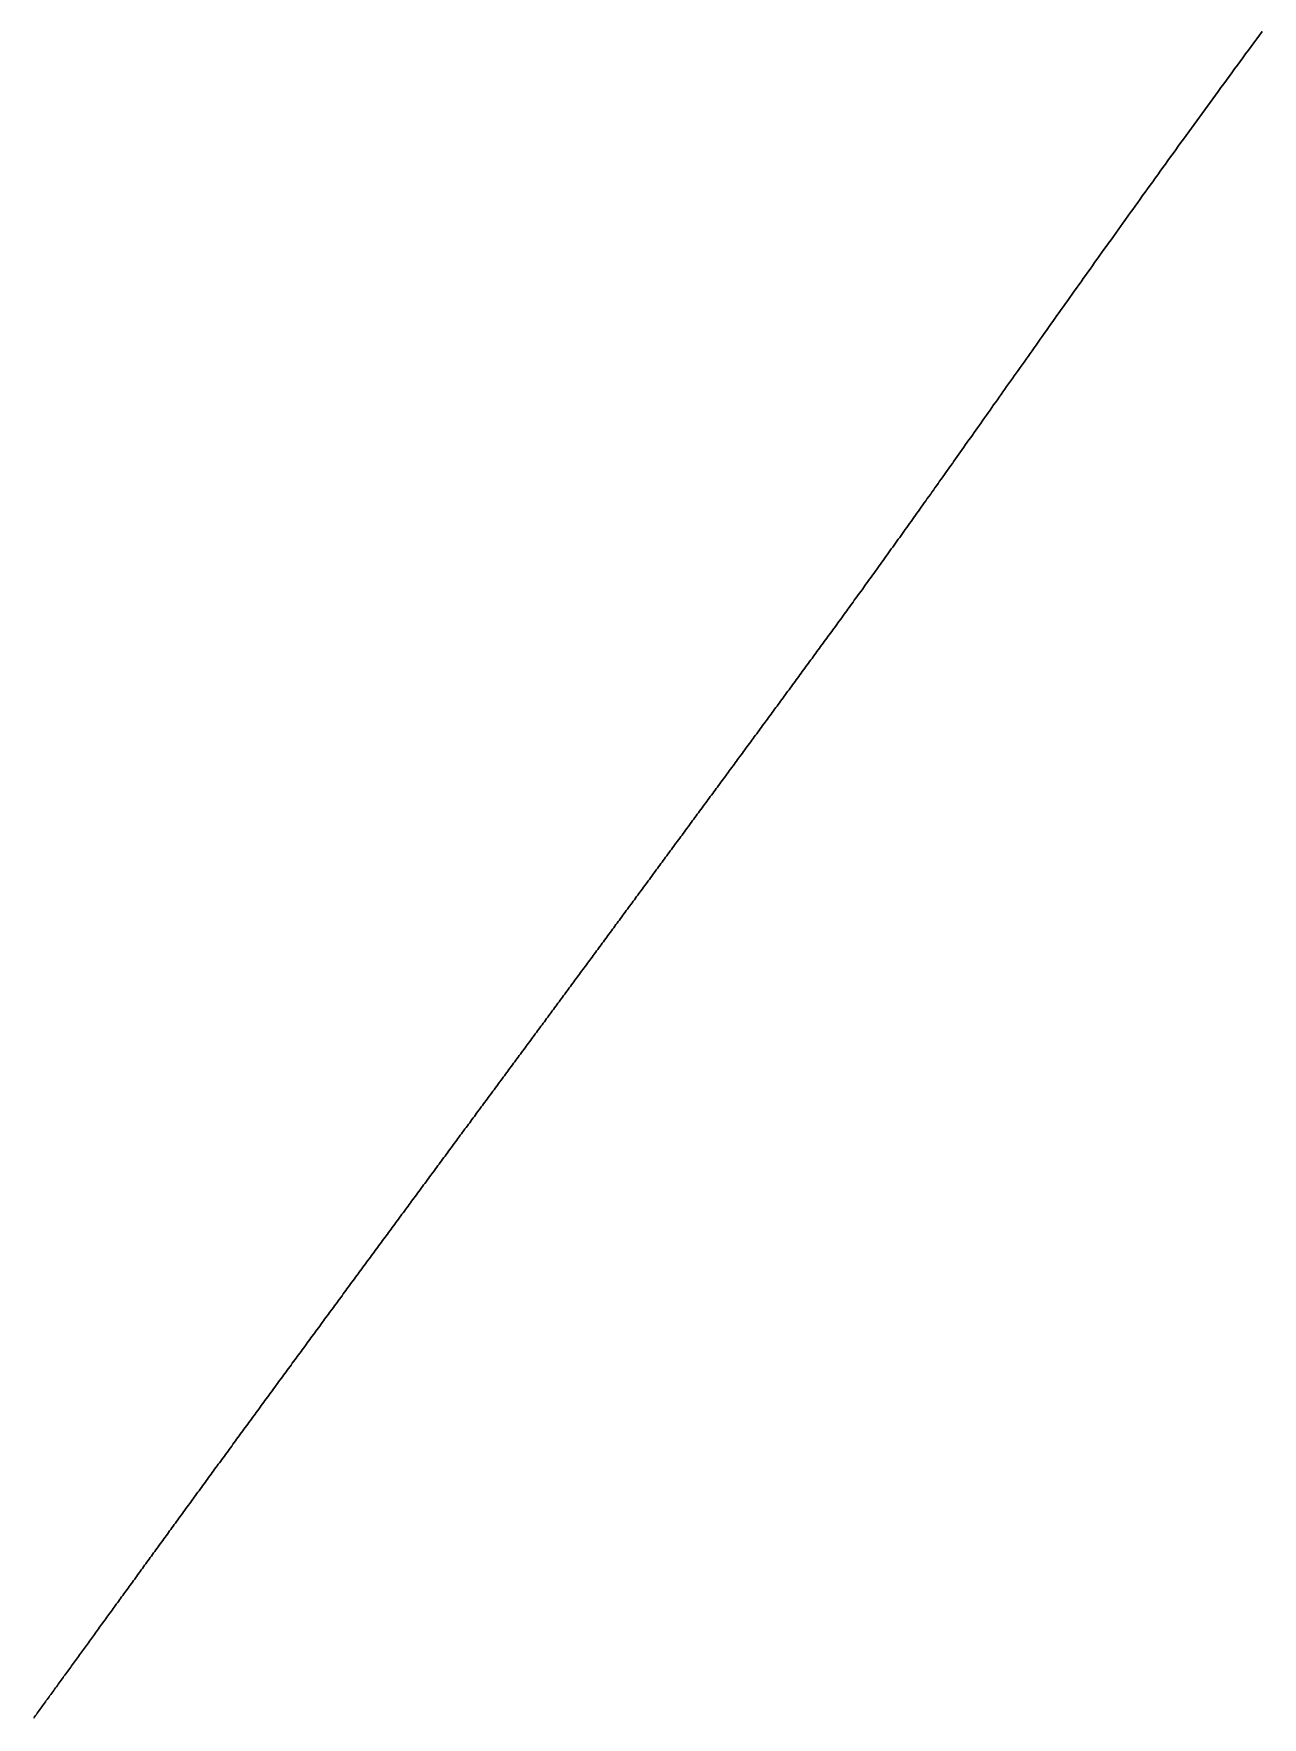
# Model space of a CAD drawing. Header units: inches. Extents: x 130170 to 284068, y 377793 to 804530.
# Drawn here: x 254501.9 to 254538.6, y 754128.3 to 754178.6 of the extents above; entities that cross this region are included whole.
import ezdxf

# ---------------------------------------------------------------- set-up
doc = ezdxf.new("R2010")
doc.units = ezdxf.units.IN
doc.header["$MEASUREMENT"] = 0
doc.layers.add('muni_il', color=7, linetype='Continuous')

msp = doc.modelspace()

# ---------------------------------------------------------------- linework, layer by layer
at = {"layer": 'muni_il'}
for points in [[(254538.574, 754178.639), (254538.491, 754178.526), (254538.408, 754178.413), (254538.325, 754178.3), (254538.242, 754178.188), (254538.159, 754178.075), (254538.076, 754177.963), (254537.994, 754177.851), (254537.911, 754177.738), (254537.829, 754177.626), (254537.747, 754177.515), (254537.665, 754177.403), (254537.583, 754177.291), (254537.502, 754177.18), (254537.42, 754177.069), (254537.339, 754176.958), (254537.258, 754176.847), (254537.177, 754176.736), (254537.097, 754176.626), (254537.016, 754176.515), (254536.936, 754176.405), (254536.856, 754176.296), (254536.776, 754176.186), (254536.696, 754176.076), (254536.617, 754175.967), (254536.537, 754175.858), (254536.458, 754175.749), (254536.379, 754175.641), (254536.301, 754175.532), (254536.222, 754175.424), (254536.144, 754175.317), (254536.066, 754175.209), (254535.989, 754175.102), (254535.911, 754174.995), (254535.834, 754174.888), (254535.757, 754174.781), (254535.68, 754174.675), (254535.603, 754174.569), (254535.527, 754174.463), (254535.451, 754174.358), (254535.375, 754174.253), (254535.3, 754174.148), (254535.224, 754174.044), (254535.149, 754173.939), (254535.075, 754173.836), (254535, 754173.732), (254534.926, 754173.629), (254534.852, 754173.526), (254534.778, 754173.423), (254534.705, 754173.321), (254534.631, 754173.219), (254534.559, 754173.117), (254534.486, 754173.016), (254534.413, 754172.915), (254534.341, 754172.815), (254534.27, 754172.714), (254534.198, 754172.614), (254534.127, 754172.515), (254534.056, 754172.416), (254533.985, 754172.317), (254533.915, 754172.218), (254533.845, 754172.12), (254533.775, 754172.023), (254533.705, 754171.925), (254533.636, 754171.828), (254533.567, 754171.732), (254533.499, 754171.636), (254533.43, 754171.54), (254533.362, 754171.444), (254533.294, 754171.349), (254533.227, 754171.254), (254533.16, 754171.16), (254533.093, 754171.066), (254533.026, 754170.973), (254532.96, 754170.879), (254532.894, 754170.787), (254532.828, 754170.694), (254532.763, 754170.602), (254532.698, 754170.511), (254532.633, 754170.419), (254532.569, 754170.329), (254532.504, 754170.238), (254532.441, 754170.148), (254532.377, 754170.059), (254532.314, 754169.969), (254532.251, 754169.881), (254532.188, 754169.792), (254532.126, 754169.704), (254532.064, 754169.617), (254532.002, 754169.529), (254531.94, 754169.443), (254531.879, 754169.356), (254531.818, 754169.27), (254531.757, 754169.185), (254531.697, 754169.1), (254531.637, 754169.015), (254531.577, 754168.93), (254531.518, 754168.846), (254531.459, 754168.763), (254531.4, 754168.68), (254531.341, 754168.597), (254531.283, 754168.514), (254531.225, 754168.432), (254531.167, 754168.351), (254531.11, 754168.27), (254531.053, 754168.189), (254530.996, 754168.109), (254530.939, 754168.029), (254530.883, 754167.949), (254530.827, 754167.87), (254530.771, 754167.791), (254530.716, 754167.713), (254530.661, 754167.635), (254530.606, 754167.557), (254530.551, 754167.48), (254530.497, 754167.403), (254530.443, 754167.326), (254530.389, 754167.25), (254530.335, 754167.175), (254530.282, 754167.099), (254530.229, 754167.024), (254530.176, 754166.95), (254530.124, 754166.875), (254530.071, 754166.802), (254530.02, 754166.728), (254529.968, 754166.655), (254529.916, 754166.582), (254529.865, 754166.51), (254529.814, 754166.438), (254529.763, 754166.366), (254529.713, 754166.295), (254529.663, 754166.224), (254529.613, 754166.153), (254529.563, 754166.083), (254529.513, 754166.013), (254529.464, 754165.943), (254529.415, 754165.874), (254529.366, 754165.805), (254529.318, 754165.737), (254529.269, 754165.669), (254529.221, 754165.601), (254529.173, 754165.533), (254529.126, 754165.466), (254529.078, 754165.399), (254529.031, 754165.332), (254528.984, 754165.266), (254528.937, 754165.2), (254528.89, 754165.134), (254528.844, 754165.069), (254528.798, 754165.004), (254528.752, 754164.939), (254528.706, 754164.875), (254528.66, 754164.811), (254528.615, 754164.747), (254528.57, 754164.683), (254528.524, 754164.62), (254528.48, 754164.557), (254528.435, 754164.494), (254528.391, 754164.432), (254528.346, 754164.37), (254528.302, 754164.308), (254528.258, 754164.246), (254528.214, 754164.185), (254528.171, 754164.124), (254528.127, 754164.063), (254528.084, 754164.002), (254528.041, 754163.942), (254527.998, 754163.882), (254527.955, 754163.822), (254527.913, 754163.762), (254527.87, 754163.703), (254527.828, 754163.644), (254527.786, 754163.585), (254527.744, 754163.526), (254527.702, 754163.468), (254527.66, 754163.409), (254527.619, 754163.352), (254527.577, 754163.294), (254527.536, 754163.236), (254527.495, 754163.179), (254527.454, 754163.122), (254527.413, 754163.065), (254527.372, 754163.008), (254527.332, 754162.952), (254527.291, 754162.895), (254527.251, 754162.839), (254527.211, 754162.783), (254527.171, 754162.727), (254527.131, 754162.672), (254527.091, 754162.616), (254527.051, 754162.561), (254527.011, 754162.506), (254526.972, 754162.451), (254526.932, 754162.396), (254526.893, 754162.342), (254526.854, 754162.287), (254526.814, 754162.233), (254526.775, 754162.179), (254526.736, 754162.125), (254526.698, 754162.071), (254526.659, 754162.018), (254526.62, 754161.964), (254526.582, 754161.911), (254526.543, 754161.858), (254526.504, 754161.805), (254526.466, 754161.752), (254526.428, 754161.699), (254526.39, 754161.646), (254526.352, 754161.593), (254526.314, 754161.541), (254526.276, 754161.489), (254526.238, 754161.436), (254526.2, 754161.384), (254526.162, 754161.332), (254526.124, 754161.281), (254526.087, 754161.229), (254526.049, 754161.177), (254526.012, 754161.126), (254525.974, 754161.074), (254525.937, 754161.023), (254525.9, 754160.972), (254525.863, 754160.92), (254525.825, 754160.869), (254525.788, 754160.818), (254525.751, 754160.767), (254525.714, 754160.717), (254525.677, 754160.666), (254525.64, 754160.615), (254525.603, 754160.565), (254525.566, 754160.514), (254525.53, 754160.464), (254525.493, 754160.413), (254525.456, 754160.363), (254525.419, 754160.313), (254525.383, 754160.263), (254525.346, 754160.213), (254525.31, 754160.163), (254525.273, 754160.113), (254525.237, 754160.063), (254525.2, 754160.013), (254525.164, 754159.963), (254525.127, 754159.913), (254525.091, 754159.864), (254525.054, 754159.814), (254525.018, 754159.764), (254524.982, 754159.715), (254524.946, 754159.665), (254524.909, 754159.616), (254524.873, 754159.567), (254524.837, 754159.517), (254524.801, 754159.468), (254524.765, 754159.419), (254524.729, 754159.369), (254524.693, 754159.32), (254524.656, 754159.271), (254524.62, 754159.222), (254524.584, 754159.173), (254524.548, 754159.124), (254524.512, 754159.075), (254524.476, 754159.026), (254524.44, 754158.977), (254524.404, 754158.928), (254524.368, 754158.879), (254524.333, 754158.83), (254524.297, 754158.781), (254524.261, 754158.732), (254524.225, 754158.683), (254524.189, 754158.635), (254524.153, 754158.586), (254524.117, 754158.537), (254524.082, 754158.488), (254524.046, 754158.44), (254524.01, 754158.391), (254523.974, 754158.342), (254523.938, 754158.294), (254523.902, 754158.245), (254523.867, 754158.196), (254523.831, 754158.148), (254523.795, 754158.099), (254523.76, 754158.051), (254523.724, 754158.002), (254523.688, 754157.954), (254523.652, 754157.905), (254523.617, 754157.857), (254523.581, 754157.808), (254523.545, 754157.76), (254523.51, 754157.711), (254523.474, 754157.663), (254523.438, 754157.614), (254523.403, 754157.566), (254523.367, 754157.517), (254523.331, 754157.469), (254523.296, 754157.421), (254523.26, 754157.372), (254523.224, 754157.324), (254523.189, 754157.276), (254523.153, 754157.227), (254523.118, 754157.179), (254523.082, 754157.131), (254523.046, 754157.082), (254523.011, 754157.034), (254522.975, 754156.986), (254522.94, 754156.937), (254522.904, 754156.889), (254522.869, 754156.841), (254522.833, 754156.793), (254522.798, 754156.744), (254522.762, 754156.696), (254522.727, 754156.648), (254522.691, 754156.6), (254522.656, 754156.552), (254522.62, 754156.503), (254522.585, 754156.455), (254522.549, 754156.407), (254522.514, 754156.359), (254522.478, 754156.311), (254522.443, 754156.263), (254522.407, 754156.215), (254522.372, 754156.167), (254522.337, 754156.118), (254522.301, 754156.07), (254522.266, 754156.022), (254522.23, 754155.974), (254522.195, 754155.926), (254522.16, 754155.878), (254522.124, 754155.83), (254522.089, 754155.782), (254522.054, 754155.734), (254522.018, 754155.687), (254521.983, 754155.639), (254521.947, 754155.591), (254521.912, 754155.543), (254521.877, 754155.495), (254521.842, 754155.447), (254521.806, 754155.399), (254521.771, 754155.351), (254521.736, 754155.303), (254521.701, 754155.256), (254521.666, 754155.208), (254521.63, 754155.16), (254521.595, 754155.112), (254521.56, 754155.065), (254521.525, 754155.017), (254521.49, 754154.969), (254521.455, 754154.921), (254521.419, 754154.874), (254521.384, 754154.826), (254521.349, 754154.779), (254521.314, 754154.731), (254521.279, 754154.683), (254521.244, 754154.636), (254521.209, 754154.588), (254521.174, 754154.541), (254521.139, 754154.493), (254521.104, 754154.446), (254521.069, 754154.398), (254521.034, 754154.351), (254520.999, 754154.303), (254520.964, 754154.256), (254520.929, 754154.208), (254520.894, 754154.161), (254520.86, 754154.114), (254520.825, 754154.066), (254520.79, 754154.019), (254520.755, 754153.972), (254520.72, 754153.925), (254520.685, 754153.877), (254520.651, 754153.83), (254520.616, 754153.783), (254520.581, 754153.736), (254520.546, 754153.689), (254520.512, 754153.641), (254520.477, 754153.594), (254520.442, 754153.547), (254520.407, 754153.5), (254520.373, 754153.453), (254520.338, 754153.406), (254520.304, 754153.359), (254520.269, 754153.312), (254520.234, 754153.265), (254520.2, 754153.218), (254520.165, 754153.171), (254520.131, 754153.124), (254520.096, 754153.078), (254520.062, 754153.031), (254520.027, 754152.984), (254519.993, 754152.937), (254519.958, 754152.89), (254519.924, 754152.844), (254519.889, 754152.797), (254519.855, 754152.75), (254519.821, 754152.703), (254519.786, 754152.657), (254519.752, 754152.61), (254519.717, 754152.564), (254519.683, 754152.517), (254519.649, 754152.47), (254519.614, 754152.424), (254519.58, 754152.377), (254519.546, 754152.331), (254519.511, 754152.284), (254519.477, 754152.238), (254519.443, 754152.191), (254519.409, 754152.145), (254519.374, 754152.098), (254519.34, 754152.052), (254519.306, 754152.005), (254519.272, 754151.959), (254519.238, 754151.913), (254519.203, 754151.866), (254519.169, 754151.82), (254519.135, 754151.774), (254519.101, 754151.728), (254519.067, 754151.681), (254519.033, 754151.635), (254518.999, 754151.589), (254518.965, 754151.543), (254518.931, 754151.497), (254518.897, 754151.45), (254518.863, 754151.404), (254518.829, 754151.358), (254518.795, 754151.312), (254518.76, 754151.266), (254518.726, 754151.22), (254518.693, 754151.174), (254518.659, 754151.128), (254518.624, 754151.081), (254518.59, 754151.035), (254518.557, 754150.989), (254518.523, 754150.943), (254518.489, 754150.897), (254518.455, 754150.851), (254518.421, 754150.805), (254518.387, 754150.759), (254518.353, 754150.713), (254518.319, 754150.667), (254518.285, 754150.621), (254518.251, 754150.576), (254518.217, 754150.53), (254518.183, 754150.484), (254518.149, 754150.438), (254518.116, 754150.392), (254518.082, 754150.346), (254518.048, 754150.3), (254518.014, 754150.254), (254517.98, 754150.208), (254517.946, 754150.162), (254517.912, 754150.116), (254517.878, 754150.07), (254517.844, 754150.025), (254517.811, 754149.979), (254517.777, 754149.933), (254517.743, 754149.887), (254517.709, 754149.841), (254517.675, 754149.795), (254517.641, 754149.749), (254517.607, 754149.704), (254517.573, 754149.658), (254517.54, 754149.612), (254517.506, 754149.566), (254517.472, 754149.52), (254517.438, 754149.474), (254517.404, 754149.428), (254517.37, 754149.383), (254517.336, 754149.337), (254517.302, 754149.291), (254517.268, 754149.245), (254517.234, 754149.199), (254517.201, 754149.153), (254517.167, 754149.107), (254517.133, 754149.061), (254517.099, 754149.015), (254517.065, 754148.969), (254517.031, 754148.923), (254516.997, 754148.877), (254516.963, 754148.832), (254516.929, 754148.786), (254516.895, 754148.74), (254516.861, 754148.694), (254516.827, 754148.648), (254516.793, 754148.602), (254516.759, 754148.556), (254516.725, 754148.51), (254516.691, 754148.464), (254516.657, 754148.418), (254516.623, 754148.372), (254516.589, 754148.326), (254516.555, 754148.279), (254516.521, 754148.233), (254516.487, 754148.187), (254516.453, 754148.141), (254516.418, 754148.095), (254516.384, 754148.049), (254516.35, 754148.003), (254516.316, 754147.956), (254516.282, 754147.91), (254516.248, 754147.864), (254516.213, 754147.818), (254516.179, 754147.772), (254516.145, 754147.725), (254516.111, 754147.679), (254516.077, 754147.633), (254516.042, 754147.586), (254516.008, 754147.54), (254515.974, 754147.494), (254515.94, 754147.447), (254515.905, 754147.401), (254515.871, 754147.355), (254515.837, 754147.308), (254515.802, 754147.262), (254515.768, 754147.215), (254515.733, 754147.169), (254515.699, 754147.122), (254515.665, 754147.076), (254515.63, 754147.029), (254515.596, 754146.982), (254515.561, 754146.936), (254515.527, 754146.889), (254515.492, 754146.842), (254515.458, 754146.796), (254515.423, 754146.749), (254515.389, 754146.702), (254515.354, 754146.656), (254515.319, 754146.609), (254515.285, 754146.562), (254515.25, 754146.515), (254515.216, 754146.468), (254515.181, 754146.421), (254515.146, 754146.374), (254515.111, 754146.327), (254515.077, 754146.28), (254515.042, 754146.233), (254515.007, 754146.186), (254514.972, 754146.139), (254514.938, 754146.092), (254514.903, 754146.045), (254514.868, 754145.998), (254514.833, 754145.951), (254514.798, 754145.904), (254514.763, 754145.856), (254514.728, 754145.809), (254514.693, 754145.762), (254514.658, 754145.714), (254514.623, 754145.667), (254514.588, 754145.62), (254514.553, 754145.572), (254514.518, 754145.525), (254514.483, 754145.477), (254514.448, 754145.43), (254514.413, 754145.382), (254514.378, 754145.335), (254514.342, 754145.287), (254514.307, 754145.239), (254514.272, 754145.192), (254514.237, 754145.144), (254514.202, 754145.096), (254514.166, 754145.049), (254514.131, 754145.001), (254514.096, 754144.953), (254514.06, 754144.905), (254514.025, 754144.857), (254513.989, 754144.809), (254513.954, 754144.761), (254513.919, 754144.714), (254513.883, 754144.666), (254513.848, 754144.617), (254513.812, 754144.569), (254513.777, 754144.521), (254513.741, 754144.473), (254513.705, 754144.425), (254513.67, 754144.377), (254513.634, 754144.329), (254513.599, 754144.28), (254513.563, 754144.232), (254513.527, 754144.184), (254513.492, 754144.135), (254513.456, 754144.087), (254513.42, 754144.039), (254513.384, 754143.99), (254513.349, 754143.942), (254513.313, 754143.893), (254513.277, 754143.844), (254513.241, 754143.796), (254513.205, 754143.747), (254513.169, 754143.699), (254513.133, 754143.65), (254513.097, 754143.601), (254513.061, 754143.553), (254513.025, 754143.504), (254512.989, 754143.455), (254512.953, 754143.406), (254512.917, 754143.357), (254512.881, 754143.308), (254512.845, 754143.259), (254512.809, 754143.21), (254512.773, 754143.161), (254512.737, 754143.112), (254512.7, 754143.063), (254512.664, 754143.014), (254512.628, 754142.965), (254512.592, 754142.916), (254512.555, 754142.867), (254512.519, 754142.818), (254512.483, 754142.768), (254512.447, 754142.719), (254512.41, 754142.67), (254512.374, 754142.621), (254512.337, 754142.571), (254512.301, 754142.522), (254512.265, 754142.472), (254512.228, 754142.423), (254512.192, 754142.373), (254512.155, 754142.324), (254512.119, 754142.274), (254512.082, 754142.225), (254512.046, 754142.175), (254512.009, 754142.126), (254511.973, 754142.076), (254511.936, 754142.026), (254511.899, 754141.977), (254511.863, 754141.927), (254511.826, 754141.877), (254511.789, 754141.828), (254511.753, 754141.778), (254511.716, 754141.728), (254511.679, 754141.678), (254511.643, 754141.628), (254511.606, 754141.578), (254511.569, 754141.528), (254511.532, 754141.478), (254511.496, 754141.429), (254511.459, 754141.379), (254511.422, 754141.329), (254511.385, 754141.278), (254511.348, 754141.228), (254511.311, 754141.178), (254511.274, 754141.128), (254511.237, 754141.078), (254511.201, 754141.028), (254511.164, 754140.978), (254511.127, 754140.928), (254511.09, 754140.877), (254511.053, 754140.827), (254511.016, 754140.777), (254510.979, 754140.727), (254510.942, 754140.676), (254510.905, 754140.626), (254510.868, 754140.576), (254510.831, 754140.526), (254510.794, 754140.475), (254510.757, 754140.425), (254510.72, 754140.374), (254510.683, 754140.324), (254510.646, 754140.274), (254510.609, 754140.223), (254510.571, 754140.173), (254510.535, 754140.122), (254510.497, 754140.072), (254510.46, 754140.021), (254510.423, 754139.971), (254510.386, 754139.92), (254510.349, 754139.87), (254510.312, 754139.819), (254510.275, 754139.769), (254510.238, 754139.718), (254510.2, 754139.668), (254510.163, 754139.617), (254510.126, 754139.567), (254510.089, 754139.516), (254510.052, 754139.465), (254510.015, 754139.415), (254509.977, 754139.364), (254509.94, 754139.314), (254509.903, 754139.263), (254509.866, 754139.212), (254509.829, 754139.162), (254509.792, 754139.111), (254509.754, 754139.061), (254509.717, 754139.01), (254509.68, 754138.959), (254509.643, 754138.909), (254509.606, 754138.858), (254509.569, 754138.807), (254509.531, 754138.757), (254509.494, 754138.706), (254509.457, 754138.656), (254509.42, 754138.605), (254509.383, 754138.554), (254509.346, 754138.504), (254509.309, 754138.453), (254509.271, 754138.402), (254509.234, 754138.352), (254509.197, 754138.301), (254509.16, 754138.251), (254509.123, 754138.2), (254509.086, 754138.149), (254509.049, 754138.099), (254509.012, 754138.048), (254508.974, 754137.998), (254508.938, 754137.947), (254508.9, 754137.896), (254508.863, 754137.846), (254508.826, 754137.795), (254508.789, 754137.745), (254508.752, 754137.694), (254508.715, 754137.644), (254508.678, 754137.593), (254508.641, 754137.543), (254508.604, 754137.493), (254508.567, 754137.442), (254508.531, 754137.392), (254508.494, 754137.341), (254508.457, 754137.291), (254508.42, 754137.241), (254508.383, 754137.19), (254508.346, 754137.14), (254508.309, 754137.09), (254508.273, 754137.039), (254508.236, 754136.989), (254508.199, 754136.939), (254508.162, 754136.889), (254508.125, 754136.838), (254508.089, 754136.788), (254508.052, 754136.738), (254508.015, 754136.688), (254507.979, 754136.638), (254507.942, 754136.588), (254507.906, 754136.538), (254507.869, 754136.488), (254507.832, 754136.438), (254507.796, 754136.388), (254507.759, 754136.338), (254507.723, 754136.288), (254507.686, 754136.238), (254507.65, 754136.188), (254507.614, 754136.139), (254507.577, 754136.089), (254507.541, 754136.039), (254507.505, 754135.989), (254507.468, 754135.94), (254507.432, 754135.89), (254507.396, 754135.841), (254507.36, 754135.791), (254507.323, 754135.742), (254507.287, 754135.692), (254507.251, 754135.643), (254507.215, 754135.593), (254507.179, 754135.544), (254507.143, 754135.495), (254507.107, 754135.446), (254507.071, 754135.396), (254507.035, 754135.347), (254506.999, 754135.298), (254506.964, 754135.249), (254506.928, 754135.2), (254506.892, 754135.151), (254506.856, 754135.102), (254506.821, 754135.053), (254506.785, 754135.005), (254506.749, 754134.956), (254506.714, 754134.907), (254506.678, 754134.858), (254506.643, 754134.81), (254506.607, 754134.761), (254506.572, 754134.713), (254506.537, 754134.664), (254506.501, 754134.616), (254506.466, 754134.568), (254506.431, 754134.519), (254506.396, 754134.471), (254506.361, 754134.423), (254506.325, 754134.375), (254506.291, 754134.327), (254506.256, 754134.279), (254506.22, 754134.231), (254506.186, 754134.183), (254506.151, 754134.135), (254506.116, 754134.087), (254506.081, 754134.04), (254506.047, 754133.992), (254506.012, 754133.945), (254505.977, 754133.897), (254505.943, 754133.85), (254505.908, 754133.802), (254505.874, 754133.755), (254505.839, 754133.708), (254505.805, 754133.661), (254505.771, 754133.613), (254505.736, 754133.566), (254505.702, 754133.52), (254505.668, 754133.473), (254505.634, 754133.426), (254505.6, 754133.379), (254505.566, 754133.332), (254505.532, 754133.286), (254505.498, 754133.239), (254505.464, 754133.193), (254505.431, 754133.146), (254505.397, 754133.1), (254505.363, 754133.054), (254505.33, 754133.008), (254505.296, 754132.962), (254505.263, 754132.916), (254505.229, 754132.87), (254505.196, 754132.824), (254505.162, 754132.778), (254505.129, 754132.732), (254505.096, 754132.687), (254505.063, 754132.641), (254505.03, 754132.596), (254504.997, 754132.55), (254504.964, 754132.505), (254504.931, 754132.46), (254504.898, 754132.415), (254504.865, 754132.37), (254504.833, 754132.325), (254504.8, 754132.28), (254504.767, 754132.235), (254504.735, 754132.19), (254504.702, 754132.146), (254504.67, 754132.101), (254504.638, 754132.057), (254504.605, 754132.012), (254504.573, 754131.968), (254504.541, 754131.924), (254504.509, 754131.88), (254504.477, 754131.836), (254504.445, 754131.792), (254504.413, 754131.748), (254504.381, 754131.704), (254504.349, 754131.66), (254504.318, 754131.617), (254504.286, 754131.573), (254504.254, 754131.53), (254504.223, 754131.486), (254504.192, 754131.443), (254504.16, 754131.4), (254504.129, 754131.357), (254504.098, 754131.314), (254504.066, 754131.271), (254504.035, 754131.228), (254504.004, 754131.185), (254503.973, 754131.143), (254503.942, 754131.1), (254503.912, 754131.058), (254503.881, 754131.015), (254503.85, 754130.973), (254503.819, 754130.931), (254503.789, 754130.888), (254503.758, 754130.846), (254503.728, 754130.804), (254503.697, 754130.763), (254503.667, 754130.721), (254503.637, 754130.679), (254503.607, 754130.638), (254503.577, 754130.596), (254503.546, 754130.555), (254503.516, 754130.513), (254503.487, 754130.472), (254503.457, 754130.431), (254503.427, 754130.39), (254503.397, 754130.349), (254503.367, 754130.308), (254503.338, 754130.267), (254503.308, 754130.227), (254503.279, 754130.186), (254503.249, 754130.146), (254503.22, 754130.105), (254503.191, 754130.065), (254503.161, 754130.025), (254503.132, 754129.984), (254503.103, 754129.944), (254503.074, 754129.904), (254503.045, 754129.865), (254503.016, 754129.825), (254502.987, 754129.785), (254502.959, 754129.745), (254502.93, 754129.706), (254502.901, 754129.666), (254502.873, 754129.627), (254502.844, 754129.588), (254502.816, 754129.548), (254502.787, 754129.509), (254502.759, 754129.47), (254502.731, 754129.431), (254502.702, 754129.392), (254502.674, 754129.354), (254502.646, 754129.315), (254502.618, 754129.276), (254502.59, 754129.238), (254502.562, 754129.199), (254502.534, 754129.161), (254502.506, 754129.123), (254502.479, 754129.084), (254502.451, 754129.046), (254502.423, 754129.008), (254502.396, 754128.97), (254502.368, 754128.932), (254502.341, 754128.895), (254502.313, 754128.857), (254502.286, 754128.819), (254502.259, 754128.782), (254502.231, 754128.744), (254502.204, 754128.707), (254502.177, 754128.669), (254502.15, 754128.632), (254502.123, 754128.595), (254502.096, 754128.558), (254502.069, 754128.521), (254502.042, 754128.484), (254502.015, 754128.447), (254501.989, 754128.41), (254501.962, 754128.373), (254501.935, 754128.336), (254501.909, 754128.3), (254501.882, 754128.263)], [(254501.882, 754128.263), (254501.909, 754128.3), (254501.935, 754128.336), (254501.962, 754128.373), (254501.989, 754128.41), (254502.015, 754128.447), (254502.042, 754128.484), (254502.069, 754128.521), (254502.096, 754128.558), (254502.123, 754128.595), (254502.15, 754128.632), (254502.177, 754128.669), (254502.204, 754128.707), (254502.231, 754128.744), (254502.259, 754128.782), (254502.286, 754128.819), (254502.313, 754128.857), (254502.341, 754128.895), (254502.368, 754128.932), (254502.396, 754128.97), (254502.423, 754129.008), (254502.451, 754129.046), (254502.479, 754129.084), (254502.506, 754129.123), (254502.534, 754129.161), (254502.562, 754129.199), (254502.59, 754129.238), (254502.618, 754129.276), (254502.646, 754129.315), (254502.674, 754129.354), (254502.702, 754129.392), (254502.731, 754129.431), (254502.759, 754129.47), (254502.787, 754129.509), (254502.816, 754129.548), (254502.844, 754129.588), (254502.873, 754129.627), (254502.901, 754129.666), (254502.93, 754129.706), (254502.959, 754129.745), (254502.987, 754129.785), (254503.016, 754129.825), (254503.045, 754129.865), (254503.074, 754129.904), (254503.103, 754129.944), (254503.132, 754129.984), (254503.161, 754130.025), (254503.191, 754130.065), (254503.22, 754130.105), (254503.249, 754130.146), (254503.279, 754130.186), (254503.308, 754130.227), (254503.338, 754130.267), (254503.367, 754130.308), (254503.397, 754130.349), (254503.427, 754130.39), (254503.457, 754130.431), (254503.487, 754130.472), (254503.516, 754130.513), (254503.546, 754130.555), (254503.577, 754130.596), (254503.607, 754130.638), (254503.637, 754130.679), (254503.667, 754130.721), (254503.697, 754130.763), (254503.728, 754130.804), (254503.758, 754130.846), (254503.789, 754130.888), (254503.819, 754130.931), (254503.85, 754130.973), (254503.881, 754131.015), (254503.912, 754131.058), (254503.942, 754131.1), (254503.973, 754131.143), (254504.004, 754131.185), (254504.035, 754131.228), (254504.066, 754131.271), (254504.098, 754131.314), (254504.129, 754131.357), (254504.16, 754131.4), (254504.192, 754131.443), (254504.223, 754131.486), (254504.254, 754131.53), (254504.286, 754131.573), (254504.318, 754131.617), (254504.349, 754131.66), (254504.381, 754131.704), (254504.413, 754131.748), (254504.445, 754131.792), (254504.477, 754131.836), (254504.509, 754131.88), (254504.541, 754131.924), (254504.573, 754131.968), (254504.605, 754132.012), (254504.638, 754132.057), (254504.67, 754132.101), (254504.702, 754132.146), (254504.735, 754132.19), (254504.767, 754132.235), (254504.8, 754132.28), (254504.833, 754132.325), (254504.865, 754132.37), (254504.898, 754132.415), (254504.931, 754132.46), (254504.964, 754132.505), (254504.997, 754132.55), (254505.03, 754132.596), (254505.063, 754132.641), (254505.096, 754132.687), (254505.129, 754132.732), (254505.162, 754132.778), (254505.196, 754132.824), (254505.229, 754132.87), (254505.263, 754132.916), (254505.296, 754132.962), (254505.33, 754133.008), (254505.363, 754133.054), (254505.397, 754133.1), (254505.431, 754133.146), (254505.464, 754133.193), (254505.498, 754133.239), (254505.532, 754133.286), (254505.566, 754133.332), (254505.6, 754133.379), (254505.634, 754133.426), (254505.668, 754133.473), (254505.702, 754133.52), (254505.736, 754133.566), (254505.771, 754133.613), (254505.805, 754133.661), (254505.839, 754133.708), (254505.874, 754133.755), (254505.908, 754133.802), (254505.943, 754133.85), (254505.977, 754133.897), (254506.012, 754133.945), (254506.047, 754133.992), (254506.081, 754134.04), (254506.116, 754134.087), (254506.151, 754134.135), (254506.186, 754134.183), (254506.22, 754134.231), (254506.256, 754134.279), (254506.291, 754134.327), (254506.325, 754134.375), (254506.361, 754134.423), (254506.396, 754134.471), (254506.431, 754134.519), (254506.466, 754134.568), (254506.501, 754134.616), (254506.537, 754134.664), (254506.572, 754134.713), (254506.607, 754134.761), (254506.643, 754134.81), (254506.678, 754134.858), (254506.714, 754134.907), (254506.749, 754134.956), (254506.785, 754135.005), (254506.821, 754135.053), (254506.856, 754135.102), (254506.892, 754135.151), (254506.928, 754135.2), (254506.964, 754135.249), (254506.999, 754135.298), (254507.035, 754135.347), (254507.071, 754135.396), (254507.107, 754135.446), (254507.143, 754135.495), (254507.179, 754135.544), (254507.215, 754135.593), (254507.251, 754135.643), (254507.287, 754135.692), (254507.323, 754135.742), (254507.36, 754135.791), (254507.396, 754135.841), (254507.432, 754135.89), (254507.468, 754135.94), (254507.505, 754135.989), (254507.541, 754136.039), (254507.577, 754136.089), (254507.614, 754136.139), (254507.65, 754136.188), (254507.686, 754136.238), (254507.723, 754136.288), (254507.759, 754136.338), (254507.796, 754136.388), (254507.832, 754136.438), (254507.869, 754136.488), (254507.906, 754136.538), (254507.942, 754136.588), (254507.979, 754136.638), (254508.015, 754136.688), (254508.052, 754136.738), (254508.089, 754136.788), (254508.125, 754136.838), (254508.162, 754136.889), (254508.199, 754136.939), (254508.236, 754136.989), (254508.273, 754137.039), (254508.309, 754137.09), (254508.346, 754137.14), (254508.383, 754137.19), (254508.42, 754137.241), (254508.457, 754137.291), (254508.494, 754137.341), (254508.531, 754137.392), (254508.567, 754137.442), (254508.604, 754137.493), (254508.641, 754137.543), (254508.678, 754137.593), (254508.715, 754137.644), (254508.752, 754137.694), (254508.789, 754137.745), (254508.826, 754137.795), (254508.863, 754137.846), (254508.9, 754137.896), (254508.938, 754137.947), (254508.974, 754137.998), (254509.012, 754138.048), (254509.049, 754138.099), (254509.086, 754138.149), (254509.123, 754138.2), (254509.16, 754138.251), (254509.197, 754138.301), (254509.234, 754138.352), (254509.271, 754138.402), (254509.309, 754138.453), (254509.346, 754138.504), (254509.383, 754138.554), (254509.42, 754138.605), (254509.457, 754138.656), (254509.494, 754138.706), (254509.531, 754138.757), (254509.569, 754138.807), (254509.606, 754138.858), (254509.643, 754138.909), (254509.68, 754138.959), (254509.717, 754139.01), (254509.754, 754139.061), (254509.792, 754139.111), (254509.829, 754139.162), (254509.866, 754139.212), (254509.903, 754139.263), (254509.94, 754139.314), (254509.977, 754139.364), (254510.015, 754139.415), (254510.052, 754139.465), (254510.089, 754139.516), (254510.126, 754139.567), (254510.163, 754139.617), (254510.2, 754139.668), (254510.238, 754139.718), (254510.275, 754139.769), (254510.312, 754139.819), (254510.349, 754139.87), (254510.386, 754139.92), (254510.423, 754139.971), (254510.46, 754140.021), (254510.497, 754140.072), (254510.535, 754140.122), (254510.571, 754140.173), (254510.609, 754140.223), (254510.646, 754140.274), (254510.683, 754140.324), (254510.72, 754140.374), (254510.757, 754140.425), (254510.794, 754140.475), (254510.831, 754140.526), (254510.868, 754140.576), (254510.905, 754140.626), (254510.942, 754140.676), (254510.979, 754140.727), (254511.016, 754140.777), (254511.053, 754140.827), (254511.09, 754140.877), (254511.127, 754140.928), (254511.164, 754140.978), (254511.201, 754141.028), (254511.237, 754141.078), (254511.274, 754141.128), (254511.311, 754141.178), (254511.348, 754141.228), (254511.385, 754141.278), (254511.422, 754141.329), (254511.459, 754141.379), (254511.496, 754141.429), (254511.532, 754141.478), (254511.569, 754141.528), (254511.606, 754141.578), (254511.643, 754141.628), (254511.679, 754141.678), (254511.716, 754141.728), (254511.753, 754141.778), (254511.789, 754141.828), (254511.826, 754141.877), (254511.863, 754141.927), (254511.899, 754141.977), (254511.936, 754142.026), (254511.973, 754142.076), (254512.009, 754142.126), (254512.046, 754142.175), (254512.082, 754142.225), (254512.119, 754142.274), (254512.155, 754142.324), (254512.192, 754142.373), (254512.228, 754142.423), (254512.265, 754142.472), (254512.301, 754142.522), (254512.337, 754142.571), (254512.374, 754142.621), (254512.41, 754142.67), (254512.447, 754142.719), (254512.483, 754142.768), (254512.519, 754142.818), (254512.555, 754142.867), (254512.592, 754142.916), (254512.628, 754142.965), (254512.664, 754143.014), (254512.7, 754143.063), (254512.737, 754143.112), (254512.773, 754143.161), (254512.809, 754143.21), (254512.845, 754143.259), (254512.881, 754143.308), (254512.917, 754143.357), (254512.953, 754143.406), (254512.989, 754143.455), (254513.025, 754143.504), (254513.061, 754143.553), (254513.097, 754143.601), (254513.133, 754143.65), (254513.169, 754143.699), (254513.205, 754143.747), (254513.241, 754143.796), (254513.277, 754143.844), (254513.313, 754143.893), (254513.349, 754143.942), (254513.384, 754143.99), (254513.42, 754144.039), (254513.456, 754144.087), (254513.492, 754144.135), (254513.527, 754144.184), (254513.563, 754144.232), (254513.599, 754144.28), (254513.634, 754144.329), (254513.67, 754144.377), (254513.705, 754144.425), (254513.741, 754144.473), (254513.777, 754144.521), (254513.812, 754144.569), (254513.848, 754144.617), (254513.883, 754144.666), (254513.919, 754144.714), (254513.954, 754144.761), (254513.989, 754144.809), (254514.025, 754144.857), (254514.06, 754144.905), (254514.096, 754144.953), (254514.131, 754145.001), (254514.166, 754145.049), (254514.202, 754145.096), (254514.237, 754145.144), (254514.272, 754145.192), (254514.307, 754145.239), (254514.342, 754145.287), (254514.378, 754145.335), (254514.413, 754145.382), (254514.448, 754145.43), (254514.483, 754145.477), (254514.518, 754145.525), (254514.553, 754145.572), (254514.588, 754145.62), (254514.623, 754145.667), (254514.658, 754145.714), (254514.693, 754145.762), (254514.728, 754145.809), (254514.763, 754145.856), (254514.798, 754145.904), (254514.833, 754145.951), (254514.868, 754145.998), (254514.903, 754146.045), (254514.938, 754146.092), (254514.972, 754146.139), (254515.007, 754146.186), (254515.042, 754146.233), (254515.077, 754146.28), (254515.111, 754146.327), (254515.146, 754146.374), (254515.181, 754146.421), (254515.216, 754146.468), (254515.25, 754146.515), (254515.285, 754146.562), (254515.319, 754146.609), (254515.354, 754146.656), (254515.389, 754146.702), (254515.423, 754146.749), (254515.458, 754146.796), (254515.492, 754146.842), (254515.527, 754146.889), (254515.561, 754146.936), (254515.596, 754146.982), (254515.63, 754147.029), (254515.665, 754147.076), (254515.699, 754147.122), (254515.733, 754147.169), (254515.768, 754147.215), (254515.802, 754147.262), (254515.837, 754147.308), (254515.871, 754147.355), (254515.905, 754147.401), (254515.94, 754147.447), (254515.974, 754147.494), (254516.008, 754147.54), (254516.042, 754147.586), (254516.077, 754147.633), (254516.111, 754147.679), (254516.145, 754147.725), (254516.179, 754147.772), (254516.213, 754147.818), (254516.248, 754147.864), (254516.282, 754147.91), (254516.316, 754147.956), (254516.35, 754148.003), (254516.384, 754148.049), (254516.418, 754148.095), (254516.453, 754148.141), (254516.487, 754148.187), (254516.521, 754148.233), (254516.555, 754148.279), (254516.589, 754148.326), (254516.623, 754148.372), (254516.657, 754148.418), (254516.691, 754148.464), (254516.725, 754148.51), (254516.759, 754148.556), (254516.793, 754148.602), (254516.827, 754148.648), (254516.861, 754148.694), (254516.895, 754148.74), (254516.929, 754148.786), (254516.963, 754148.832), (254516.997, 754148.877), (254517.031, 754148.923), (254517.065, 754148.969), (254517.099, 754149.015), (254517.133, 754149.061), (254517.167, 754149.107), (254517.201, 754149.153), (254517.234, 754149.199), (254517.268, 754149.245), (254517.302, 754149.291), (254517.336, 754149.337), (254517.37, 754149.383), (254517.404, 754149.428), (254517.438, 754149.474), (254517.472, 754149.52), (254517.506, 754149.566), (254517.54, 754149.612), (254517.573, 754149.658), (254517.607, 754149.704), (254517.641, 754149.749), (254517.675, 754149.795), (254517.709, 754149.841), (254517.743, 754149.887), (254517.777, 754149.933), (254517.811, 754149.979), (254517.844, 754150.025), (254517.878, 754150.07), (254517.912, 754150.116), (254517.946, 754150.162), (254517.98, 754150.208), (254518.014, 754150.254), (254518.048, 754150.3), (254518.082, 754150.346), (254518.116, 754150.392), (254518.149, 754150.438), (254518.183, 754150.484), (254518.217, 754150.53), (254518.251, 754150.576), (254518.285, 754150.621), (254518.319, 754150.667), (254518.353, 754150.713), (254518.387, 754150.759), (254518.421, 754150.805), (254518.455, 754150.851), (254518.489, 754150.897), (254518.523, 754150.943), (254518.557, 754150.989), (254518.59, 754151.035), (254518.624, 754151.081), (254518.659, 754151.128), (254518.693, 754151.174), (254518.726, 754151.22), (254518.76, 754151.266), (254518.795, 754151.312), (254518.829, 754151.358), (254518.863, 754151.404), (254518.897, 754151.45), (254518.931, 754151.497), (254518.965, 754151.543), (254518.999, 754151.589), (254519.033, 754151.635), (254519.067, 754151.681), (254519.101, 754151.728), (254519.135, 754151.774), (254519.169, 754151.82), (254519.203, 754151.866), (254519.238, 754151.913), (254519.272, 754151.959), (254519.306, 754152.005), (254519.34, 754152.052), (254519.374, 754152.098), (254519.409, 754152.145), (254519.443, 754152.191), (254519.477, 754152.238), (254519.511, 754152.284), (254519.546, 754152.331), (254519.58, 754152.377), (254519.614, 754152.424), (254519.649, 754152.47), (254519.683, 754152.517), (254519.717, 754152.564), (254519.752, 754152.61), (254519.786, 754152.657), (254519.821, 754152.703), (254519.855, 754152.75), (254519.889, 754152.797), (254519.924, 754152.844), (254519.958, 754152.89), (254519.993, 754152.937), (254520.027, 754152.984), (254520.062, 754153.031), (254520.096, 754153.078), (254520.131, 754153.124), (254520.165, 754153.171), (254520.2, 754153.218), (254520.234, 754153.265), (254520.269, 754153.312), (254520.304, 754153.359), (254520.338, 754153.406), (254520.373, 754153.453), (254520.407, 754153.5), (254520.442, 754153.547), (254520.477, 754153.594), (254520.512, 754153.641), (254520.546, 754153.689), (254520.581, 754153.736), (254520.616, 754153.783), (254520.651, 754153.83), (254520.685, 754153.877), (254520.72, 754153.925), (254520.755, 754153.972), (254520.79, 754154.019), (254520.825, 754154.066), (254520.86, 754154.114), (254520.894, 754154.161), (254520.929, 754154.208), (254520.964, 754154.256), (254520.999, 754154.303), (254521.034, 754154.351), (254521.069, 754154.398), (254521.104, 754154.446), (254521.139, 754154.493), (254521.174, 754154.541), (254521.209, 754154.588), (254521.244, 754154.636), (254521.279, 754154.683), (254521.314, 754154.731), (254521.349, 754154.779), (254521.384, 754154.826), (254521.419, 754154.874), (254521.455, 754154.921), (254521.49, 754154.969), (254521.525, 754155.017), (254521.56, 754155.065), (254521.595, 754155.112), (254521.63, 754155.16), (254521.666, 754155.208), (254521.701, 754155.256), (254521.736, 754155.303), (254521.771, 754155.351), (254521.806, 754155.399), (254521.842, 754155.447), (254521.877, 754155.495), (254521.912, 754155.543), (254521.947, 754155.591), (254521.983, 754155.639), (254522.018, 754155.687), (254522.054, 754155.734), (254522.089, 754155.782), (254522.124, 754155.83), (254522.16, 754155.878), (254522.195, 754155.926), (254522.23, 754155.974), (254522.266, 754156.022), (254522.301, 754156.07), (254522.337, 754156.118), (254522.372, 754156.167), (254522.407, 754156.215), (254522.443, 754156.263), (254522.478, 754156.311), (254522.514, 754156.359), (254522.549, 754156.407), (254522.585, 754156.455), (254522.62, 754156.503), (254522.656, 754156.552), (254522.691, 754156.6), (254522.727, 754156.648), (254522.762, 754156.696), (254522.798, 754156.744), (254522.833, 754156.793), (254522.869, 754156.841), (254522.904, 754156.889), (254522.94, 754156.937), (254522.975, 754156.986), (254523.011, 754157.034), (254523.046, 754157.082), (254523.082, 754157.131), (254523.118, 754157.179), (254523.153, 754157.227), (254523.189, 754157.276), (254523.224, 754157.324), (254523.26, 754157.372), (254523.296, 754157.421), (254523.331, 754157.469), (254523.367, 754157.517), (254523.403, 754157.566), (254523.438, 754157.614), (254523.474, 754157.663), (254523.51, 754157.711), (254523.545, 754157.76), (254523.581, 754157.808), (254523.617, 754157.857), (254523.652, 754157.905), (254523.688, 754157.954), (254523.724, 754158.002), (254523.76, 754158.051), (254523.795, 754158.099), (254523.831, 754158.148), (254523.867, 754158.196), (254523.902, 754158.245), (254523.938, 754158.294), (254523.974, 754158.342), (254524.01, 754158.391), (254524.046, 754158.44), (254524.082, 754158.488), (254524.117, 754158.537), (254524.153, 754158.586), (254524.189, 754158.635), (254524.225, 754158.683), (254524.261, 754158.732), (254524.297, 754158.781), (254524.333, 754158.83), (254524.368, 754158.879), (254524.404, 754158.928), (254524.44, 754158.977), (254524.476, 754159.026), (254524.512, 754159.075), (254524.548, 754159.124), (254524.584, 754159.173), (254524.62, 754159.222), (254524.656, 754159.271), (254524.693, 754159.32), (254524.729, 754159.369), (254524.765, 754159.419), (254524.801, 754159.468), (254524.837, 754159.517), (254524.873, 754159.567), (254524.909, 754159.616), (254524.946, 754159.665), (254524.982, 754159.715), (254525.018, 754159.764), (254525.054, 754159.814), (254525.091, 754159.864), (254525.127, 754159.913), (254525.164, 754159.963), (254525.2, 754160.013), (254525.237, 754160.063), (254525.273, 754160.113), (254525.31, 754160.163), (254525.346, 754160.213), (254525.383, 754160.263), (254525.419, 754160.313), (254525.456, 754160.363), (254525.493, 754160.413), (254525.53, 754160.464), (254525.566, 754160.514), (254525.603, 754160.565), (254525.64, 754160.615), (254525.677, 754160.666), (254525.714, 754160.717), (254525.751, 754160.767), (254525.788, 754160.818), (254525.825, 754160.869), (254525.863, 754160.92), (254525.9, 754160.972), (254525.937, 754161.023), (254525.974, 754161.074), (254526.012, 754161.126), (254526.049, 754161.177), (254526.087, 754161.229), (254526.124, 754161.281), (254526.162, 754161.332), (254526.2, 754161.384), (254526.238, 754161.436), (254526.276, 754161.489), (254526.314, 754161.541), (254526.352, 754161.593), (254526.39, 754161.646), (254526.428, 754161.699), (254526.466, 754161.752), (254526.504, 754161.805), (254526.543, 754161.858), (254526.582, 754161.911), (254526.62, 754161.964), (254526.659, 754162.018), (254526.698, 754162.071), (254526.736, 754162.125), (254526.775, 754162.179), (254526.814, 754162.233), (254526.854, 754162.287), (254526.893, 754162.342), (254526.932, 754162.396), (254526.972, 754162.451), (254527.011, 754162.506), (254527.051, 754162.561), (254527.091, 754162.616), (254527.131, 754162.672), (254527.171, 754162.727), (254527.211, 754162.783), (254527.251, 754162.839), (254527.291, 754162.895), (254527.332, 754162.952), (254527.372, 754163.008), (254527.413, 754163.065), (254527.454, 754163.122), (254527.495, 754163.179), (254527.536, 754163.236), (254527.577, 754163.294), (254527.619, 754163.352), (254527.66, 754163.409), (254527.702, 754163.468), (254527.744, 754163.526), (254527.786, 754163.585), (254527.828, 754163.644), (254527.87, 754163.703), (254527.913, 754163.762), (254527.955, 754163.822), (254527.998, 754163.882), (254528.041, 754163.942), (254528.084, 754164.002), (254528.127, 754164.063), (254528.171, 754164.124), (254528.214, 754164.185), (254528.258, 754164.246), (254528.302, 754164.308), (254528.346, 754164.37), (254528.391, 754164.432), (254528.435, 754164.494), (254528.48, 754164.557), (254528.524, 754164.62), (254528.57, 754164.683), (254528.615, 754164.747), (254528.66, 754164.811), (254528.706, 754164.875), (254528.752, 754164.939), (254528.798, 754165.004), (254528.844, 754165.069), (254528.89, 754165.134), (254528.937, 754165.2), (254528.984, 754165.266), (254529.031, 754165.332), (254529.078, 754165.399), (254529.126, 754165.466), (254529.173, 754165.533), (254529.221, 754165.601), (254529.269, 754165.669), (254529.318, 754165.737), (254529.366, 754165.805), (254529.415, 754165.874), (254529.464, 754165.943), (254529.513, 754166.013), (254529.563, 754166.083), (254529.613, 754166.153), (254529.663, 754166.224), (254529.713, 754166.295), (254529.763, 754166.366), (254529.814, 754166.438), (254529.865, 754166.51), (254529.916, 754166.582), (254529.968, 754166.655), (254530.02, 754166.728), (254530.071, 754166.802), (254530.124, 754166.875), (254530.176, 754166.95), (254530.229, 754167.024), (254530.282, 754167.099), (254530.335, 754167.175), (254530.389, 754167.25), (254530.443, 754167.326), (254530.497, 754167.403), (254530.551, 754167.48), (254530.606, 754167.557), (254530.661, 754167.635), (254530.716, 754167.713), (254530.771, 754167.791), (254530.827, 754167.87), (254530.883, 754167.949), (254530.939, 754168.029), (254530.996, 754168.109), (254531.053, 754168.189), (254531.11, 754168.27), (254531.167, 754168.351), (254531.225, 754168.432), (254531.283, 754168.514), (254531.341, 754168.597), (254531.4, 754168.68), (254531.459, 754168.763), (254531.518, 754168.846), (254531.577, 754168.93), (254531.637, 754169.015), (254531.697, 754169.1), (254531.757, 754169.185), (254531.818, 754169.27), (254531.879, 754169.356), (254531.94, 754169.443), (254532.002, 754169.529), (254532.064, 754169.617), (254532.126, 754169.704), (254532.188, 754169.792), (254532.251, 754169.881), (254532.314, 754169.969), (254532.377, 754170.059), (254532.441, 754170.148), (254532.504, 754170.238), (254532.569, 754170.329), (254532.633, 754170.419), (254532.698, 754170.511), (254532.763, 754170.602), (254532.828, 754170.694), (254532.894, 754170.787), (254532.96, 754170.879), (254533.026, 754170.973), (254533.093, 754171.066), (254533.16, 754171.16), (254533.227, 754171.254), (254533.294, 754171.349), (254533.362, 754171.444), (254533.43, 754171.54), (254533.499, 754171.636), (254533.567, 754171.732), (254533.636, 754171.828), (254533.705, 754171.925), (254533.775, 754172.023), (254533.845, 754172.12), (254533.915, 754172.218), (254533.985, 754172.317), (254534.056, 754172.416), (254534.127, 754172.515), (254534.198, 754172.614), (254534.27, 754172.714), (254534.341, 754172.815), (254534.413, 754172.915), (254534.486, 754173.016), (254534.559, 754173.117), (254534.631, 754173.219), (254534.705, 754173.321), (254534.778, 754173.423), (254534.852, 754173.526), (254534.926, 754173.629), (254535, 754173.732), (254535.075, 754173.836), (254535.149, 754173.939), (254535.224, 754174.044), (254535.3, 754174.148), (254535.375, 754174.253), (254535.451, 754174.358), (254535.527, 754174.463), (254535.603, 754174.569), (254535.68, 754174.675), (254535.757, 754174.781), (254535.834, 754174.888), (254535.911, 754174.995), (254535.989, 754175.102), (254536.066, 754175.209), (254536.144, 754175.317), (254536.222, 754175.424), (254536.301, 754175.532), (254536.379, 754175.641), (254536.458, 754175.749), (254536.537, 754175.858), (254536.617, 754175.967), (254536.696, 754176.076), (254536.776, 754176.186), (254536.856, 754176.296), (254536.936, 754176.405), (254537.016, 754176.515), (254537.097, 754176.626), (254537.177, 754176.736), (254537.258, 754176.847), (254537.339, 754176.958), (254537.42, 754177.069), (254537.502, 754177.18), (254537.583, 754177.291), (254537.665, 754177.403), (254537.747, 754177.515), (254537.829, 754177.626), (254537.911, 754177.738), (254537.994, 754177.851), (254538.076, 754177.963), (254538.159, 754178.075), (254538.242, 754178.188), (254538.325, 754178.3), (254538.408, 754178.413), (254538.491, 754178.526), (254538.574, 754178.639)]]:
    msp.add_lwpolyline(points, dxfattribs=at)

doc.saveas('drawing.dxf')
